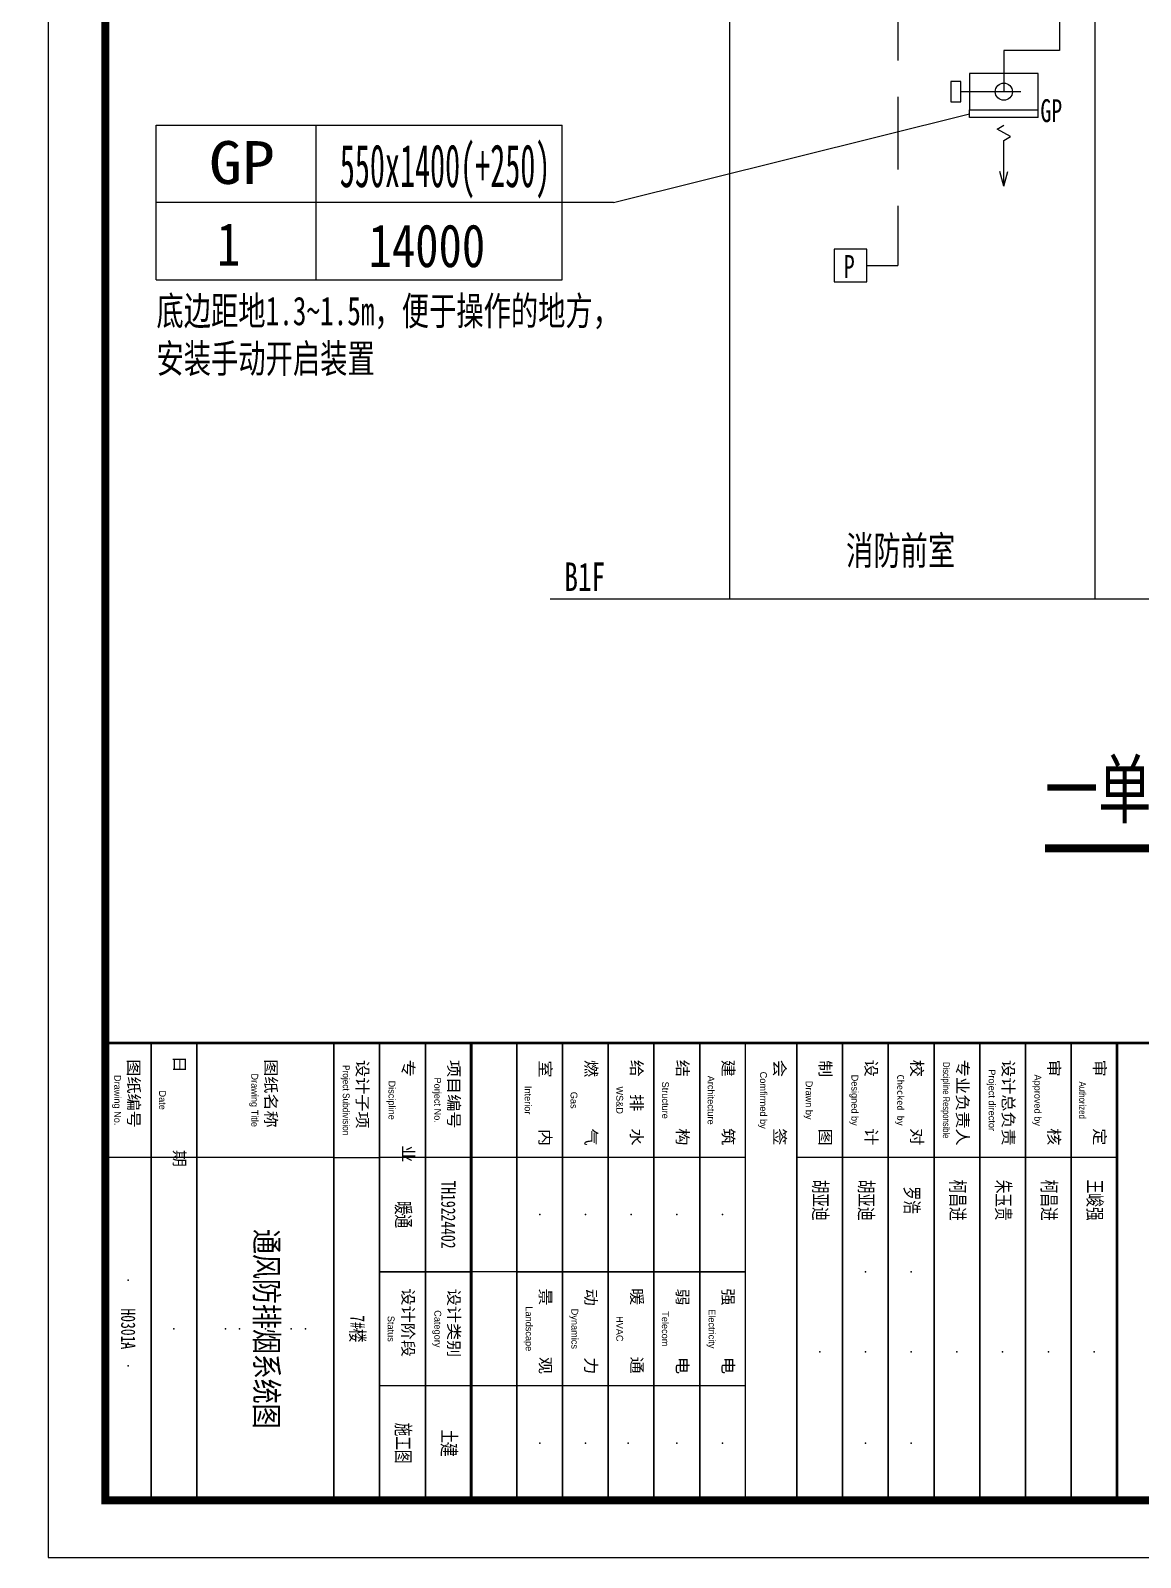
# Model space of a CAD drawing. Extents: x 3076 to 2381076, y 96010 to 1796010.
# Drawn here: x 446730 to 456440, y 846643 to 860000 of the extents above; entities that cross this region are included whole.
import ezdxf
from ezdxf import colors
from ezdxf.entities.mleader import LeaderData, LeaderLine
from ezdxf.enums import TextEntityAlignment as Align
from ezdxf.math import Vec2, Vec3

# ---------------------------------------------------------------- set-up
doc = ezdxf.new("R2010")
doc.units = 0
doc.header["$LTSCALE"] = 1000
doc.linetypes.add('HIDDEN', pattern=[9.525, 6.35, -3.175])
doc.layers.get('0').update_dxf_attribs({"linetype": 'CONTINUOUS'})
for name, color, linetype in [('AD-LEVL-HIGH', 61, 'CONTINUOUS'), ('C-SHET-SHET', 7, 'CONTINUOUS'), ('DIM_SYMB', 3, 'CONTINUOUS'), ('H-AI-CTRL', 6, 'HIDDEN'), ('H-DAPP-FGRIL', 161, 'CONTINUOUS'), ('H-DAPP-GRIL', 11, 'CONTINUOUS'), ('H-DIMS', 7, 'CONTINUOUS'), ('H-DIMS-DUCT', 7, 'CONTINUOUS'), ('H-DIMS-FIRE', 7, 'CONTINUOUS'), ('H-DUCT-FIRE', 20, 'CONTINUOUS')]:
    doc.layers.add(name, color=color, linetype=linetype)
doc.layers.add('内框', color=8, linetype='CONTINUOUS', plot=False)
doc.styles.get("Standard").update_dxf_attribs({"font": '', "width": 0.7})
doc.styles.add('STYLEP4', font='')
doc.styles.add('TH-STYLE1', font='', dxfattribs={"width": 0.7})
doc.styles.add('TH-STYLE2', font='', dxfattribs={"width": 0.8})
doc.styles.add('TuKuang', font='', dxfattribs={"width": 1.1})
doc.styles.add('黑体', font='simhei.ttf')
doc.styles.get('Standard').set_extended_font_data('SimSun')
doc.styles.get('STYLEP4').set_extended_font_data('Century Gothic')
doc.styles.get('TH-STYLE1').set_extended_font_data('SimSun')
doc.styles.get('TH-STYLE2').set_extended_font_data('SimSun')
doc.styles.get('TuKuang').set_extended_font_data('SimSun')

# ---------------------------------------------------------------- blocks, each defined once
blk = doc.blocks.new('THAPE_A0L_inner')
at = {"layer": '内框'}
blk.add_lwpolyline([(0, 0), (1189, 0), (1189, 841), (0, 841)], close=True, dxfattribs=at)
at = {"layer": '内框', "const_width": 1.4}
blk.add_lwpolyline([(25, 831), (25, 10), (1179, 10), (1179, 831)], close=True, dxfattribs=at)
at = {"layer": '内框', "const_width": 0.5}
blk.add_lwpolyline([(1099, 831), (1099, 10)], dxfattribs=at)
at = {"layer": '内框', "style": '黑体', "width": 0.8}
blk.add_attdef('内框名称', (66.25, 846.96), '', height=9, dxfattribs=at)
blk = doc.blocks.new('201311_THAPE_A0L')
for p, q in [((1119, 187), (1119, 179)), ((1119, 179), (1119, 171)), ((1119, 171), (1119, 163)), ((1119, 163), (1119, 155)), ((1119, 155), (1119, 147)), ((1119, 147), (1119, 139)), ((1119, 139), (1119, 131)), ((1119, 122), (1119, 114)), ((1159, 122), (1159, 114)), ((1119, 114), (1119, 106)), ((1159, 114), (1159, 106)), ((1119, 106), (1119, 98)), ((1159, 106), (1159, 98)), ((1119, 98), (1119, 90)), ((1159, 98), (1159, 90)), ((1119, 90), (1119, 74)), ((1159, 90), (1159, 82)), ((1139, 82), (1139, 74)), ((1159, 82), (1159, 74)), ((1119, 74), (1119, 66)), ((1159, 74), (1159, 66)), ((1119, 66), (1119, 58)), ((1159, 66), (1159, 58)), ((1119, 50), (1119, 58)), ((1119, 50), (1119, 26)), ((1119, 26), (1119, 18)), ((1119, 18), (1119, 10))]:
    blk.add_line(p, q)
for points in [[(0, 0), (1189, 0), (1189, 841), (0, 841)], [(1099, 187), (1099, 179), (1179, 179), (1179, 187)], [(1179, 131), (1099, 131), (1099, 187), (1179, 187)], [(1099, 179), (1099, 171), (1179, 171), (1179, 179)], [(1099, 171), (1099, 163), (1179, 163), (1179, 171)], [(1099, 163), (1099, 155), (1179, 155), (1179, 163)], [(1099, 155), (1099, 147), (1179, 147), (1179, 155)], [(1099, 147), (1099, 139), (1179, 139), (1179, 147)], [(1099, 139), (1099, 131), (1179, 131), (1179, 139)], [(1179, 82), (1099, 82), (1099, 131), (1179, 131)], [(1099, 122), (1099, 114), (1139, 114), (1139, 122)], [(1139, 122), (1139, 114), (1179, 114), (1179, 122)], [(1099, 114), (1099, 106), (1139, 106), (1139, 114)], [(1139, 114), (1139, 106), (1179, 106), (1179, 114)], [(1099, 106), (1099, 98), (1139, 98), (1139, 106)], [(1139, 106), (1139, 98), (1179, 98), (1179, 106)], [(1099, 98), (1099, 90), (1139, 90), (1139, 98)], [(1139, 98), (1139, 90), (1179, 90), (1179, 98)], [(1099, 90), (1099, 82), (1139, 82), (1139, 90)], [(1139, 90), (1139, 82), (1179, 82), (1179, 90)], [(1099, 74), (1099, 66), (1139, 66), (1139, 74)], [(1139, 74), (1139, 66), (1179, 66), (1179, 74)], [(1099, 66), (1099, 58), (1139, 58), (1139, 66)], [(1139, 66), (1139, 58), (1179, 58), (1179, 66)], [(1099, 58), (1099, 50), (1179, 50), (1179, 58)], [(1099, 50), (1099, 26), (1179, 26), (1179, 50)], [(1099, 26), (1099, 18), (1179, 18), (1179, 26)], [(1099, 18), (1099, 10), (1179, 10), (1179, 18)]]:
    blk.add_lwpolyline(points, close=True)
for points, const_width in [([(25, 831), (25, 10), (1179, 10), (1179, 831)], 1.4), ([(1179, 10), (1099, 10), (1099, 74), (1179, 74)], 0.5)]:
    blk.add_lwpolyline(points, close=True, dxfattribs=dict(const_width=const_width))
at = {"const_width": 0.5}
for points in [[(1099, 831), (1099, 10)], [(1099, 187), (1179, 187)]]:
    blk.add_lwpolyline(points, dxfattribs=at)
for p in [(1127, 183), (1153, 183), (1127, 175), (1153, 175), (1127, 167), (1153, 167), (1127, 159), (1153, 159), (1127, 151), (1139, 151), (1153, 151), (1169, 151), (1127, 143), (1139, 143), (1153, 143), (1169, 143), (1127, 135), (1153, 135), (1129, 118), (1169, 118), (1129, 110), (1169, 110), (1129, 102), (1169, 101.5), (1129, 94), (1169, 94), (1129, 86), (1169, 86), (1129, 70), (1169, 70), (1129, 62), (1169, 62), (1149, 54), (1149, 45), (1149, 42.5), (1149, 38), (1149, 33.5), (1149, 31), (1149, 22), (1140.5, 14), (1140.5, 14), (1146.5, 14), (1151.5, 14), (1155.5, 14)]:
    blk.add_point(p)
at = {"style": 'TuKuang', "width": 1.1}
for s, p in [('审      定', (1101.92, 182.98)), ('审      核', (1101.91, 174.98)), ('设计总负责', (1101.96, 167)), ('专业负责人', (1101.94, 159)), ('校      对', (1101.92, 150.98)), ('设      计', (1101.91, 143.01)), ('制      图', (1101.98, 134.98)), ('会      签', (1101.93, 127)), ('建      筑', (1101.91, 117.98)), ('强      电', (1141.92, 117.97)), ('结      构', (1101.93, 109.98)), ('弱      电', (1141.93, 109.98)), ('给  排  水', (1101.93, 101.97)), ('暖      通', (1141.87, 102)), ('燃      气', (1101.96, 93.99)), ('动      力', (1141.98, 93.97)), ('室      内', (1102.04, 85.98)), ('景      观', (1141.92, 86.01)), ('项目编号', (1101.96, 69.98)), ('设计类别', (1141.98, 69.98)), ('专        业', (1101.91, 61.99)), ('设计阶段', (1141.92, 61.97)), ('设计子项', (1101.96, 53.99)), ('图纸名称', (1101.82, 37.97)), ('日         期', (1101.22, 21.99)), ('图纸编号', (1101.84, 13.98))]:
    blk.add_text(s, height=2, dxfattribs=at).set_placement(p)
for s, style, width, p in [('Authorized', 'STYLEP4', 0.85, (1109, 181)), ('Discipline Responsible', 'STYLEP4', 0.8, (1109, 157)), ('Checked by', 'TuKuang', 1.1, (1109, 149)), ('Project Subdivision', 'STYLEP4', 0.9, (1109, 52))]:
    blk.add_text(s, height=1.2, dxfattribs=dict(style=style, width=width)).set_placement(p, align=Align.MIDDLE)
at = {"style": 'STYLEP4'}
for s, p in [('Approved by', (1109, 173)), ('Project director', (1109, 165)), ('Designed by', (1109, 141)), ('Drawn by', (1109, 133)), ('Comfirmed by', (1109, 125)), ('Architecture', (1109, 116)), ('Electricity', (1149, 116)), ('Structure', (1109, 108)), ('Telecom', (1149, 108)), ('WS&D', (1109, 100)), ('HVAC', (1149, 100)), ('Gas', (1109, 92)), ('Dynamics', (1149, 92)), ('Interior', (1109, 84)), ('Landscape', (1149, 84)), ('Porject No.', (1109, 68)), ('Category', (1149, 68)), ('Discipline', (1109, 60)), ('Status', (1149, 60)), ('Drawing Title', (1109, 36)), ('Date', (1109, 20)), ('Drawing No.', (1109, 12))]:
    blk.add_text(s, height=1.2, dxfattribs=at).set_placement(p, align=Align.MIDDLE)
blk = doc.blocks.new('*U60')
blk.add_line((225, -160), (-75, -160))
at = {"color": 7}
blk.add_line((450, -160), (150, -160), dxfattribs=at)
for points in [[(0, -320), (600, -320), (600, 0), (0, 0)], [(-165, -250), (-75, -250), (-75, -70), (-165, -70)]]:
    blk.add_lwpolyline(points, close=True)
blk.add_circle((300, -160), 75)
at = {"style": 'TH-STYLE1', "width": 0.7}
blk.add_text('GP', height=200, dxfattribs=at).set_placement((620, -426))
blk = doc.blocks.new('*U27')
for p, q in [((-500, 0), (-500, 100)), ((-500, 0), (400, 0)), ((400, 0), (400, 100)), ((-137, -250), (37, -150)), ((37, -150), (-50, -100)), ((-50, -300), (-137, -250)), ((-50, -900), (-50, -300)), ((-50, -900), (-102, -707)), ((-50, -900), (2, -707))]:
    blk.add_line(p, q)
blk = doc.blocks.new('*U10')
for p, q in [((3, 4.513), (26.667, 4.513)), ((3, -4.513), (3, 4.513)), ((12.333, -4.513), (12.333, 4.513)), ((26.667, -4.513), (26.667, 4.513)), ((29.667, 0), (3, 0)), ((3, -4.513), (26.667, -4.513))]:
    blk.add_line(p, q)
at = {"style": 'TH-STYLE1'}
for tag, width, p, p2 in [('风口名称', 1.412473, (4.154, 1.086), (11.842, 1.086)), ('尺寸', 0.728677, (13.705, 0.899), (25.988, 0.899))]:
    blk.add_attdef(tag, text='', height=2.5, dxfattribs=dict(at, width=width)).set_placement(p, p2, align=Align.FIT)
at = {"style": 'TH-STYLE1', "width": 0.8}
for tag, p in [('数量', (7.217, -4.426)), ('风量', (18.786, -4.513))]:
    blk.add_attdef(tag, text='', height=2.5, dxfattribs=at).set_placement(p, align=Align.BOTTOM_CENTER)

msp = doc.modelspace()

# ---------------------------------------------------------------- linework, layer by layer
at = {"layer": 'DIM_SYMB', "const_width": 70}
msp.add_lwpolyline([(455603.9, 852845.6), (460872.7, 852845.6)], dxfattribs=at)
at = {"layer": 'H-AI-CTRL', "ltscale": 0.1}
for p in [(454316.4, 867039.9), (454045, 857945)]:
    msp.add_line(p, (454316.4, 857945), dxfattribs=at)
at = {"layer": 'H-AI-CTRL', "ltscale": 0.1, "elevation": 0}
msp.add_lwpolyline([(454045, 857803), (454045, 858087.1), (453760.8, 858087.1), (453760.8, 857803)], close=True, dxfattribs=at)
at = {"layer": 'H-DIMS'}
for p, q in [((452846.1, 855027.1), (452846.1, 880759.4)), ((456044.5, 855027.1), (456044.5, 880759.4)), ((451275.4, 855027.1), (461136.6, 855027.1))]:
    msp.add_line(p, q, dxfattribs=at)
at = {"layer": 'H-DIMS-DUCT'}
msp.add_line((451829.4, 858495), (454944.5, 859271.8, 0), dxfattribs=at)
at = {"layer": 'H-DUCT-FIRE'}
for p, q in [((455731.9, 880804.5), (455731.9, 859825.1)), ((455731.9, 859825.1), (455244.5, 859825.1)), ((455244.5, 859825.1), (455244.5, 859465.1))]:
    msp.add_line(p, q, dxfattribs=at)

# ---------------------------------------------------------------- block references
at = {"layer": 'C-SHET-SHET', "xscale": 50.00000000000001, "yscale": 50.00000000000001, "zscale": 50.00000000000001, "rotation": 270.0000000000002}
msp.add_blockref('201311_THAPE_A0L', (446884, 906092.7), dxfattribs=at)
at = {"layer": 'H-DAPP-FGRIL', "xscale": -0.6666666666666666, "yscale": 0.6666666666666666, "zscale": 0.6666666666666666, "rotation": 359.9994241992026}
msp.add_blockref('*U27', (455211.2, 859238.5, 0), dxfattribs=at)
at = {"layer": 'H-DAPP-GRIL'}
msp.add_blockref('*U60', (454944.5, 859625.1), dxfattribs=at)
at = {"layer": 'H-DIMS-DUCT'}
ref = msp.add_blockref('*U10', (447379.4, 858495), dxfattribs=dict(at, xscale=150, yscale=150, zscale=150))
ref.add_attrib('风口名称', ' GP ', dxfattribs={"layer": '0', "height": 375, "style": 'TH-STYLE1', "width": 1.081174}).set_placement((448002.4, 858657.8), (449155.7, 858657.8), align=Align.FIT)
ref.add_attrib('尺寸', '550x1400(+250)', dxfattribs={"layer": '0', "height": 375, "style": 'TH-STYLE1', "width": 0.493498}).set_placement((449435.2, 858629.8), (451277.6, 858629.8), align=Align.FIT)
ref.add_attrib('数量', '1', dxfattribs={"layer": '0', "height": 375, "style": 'TH-STYLE1', "width": 0.8}).set_placement((448462, 857831.1), align=Align.BOTTOM_CENTER)
ref.add_attrib('风量', '14000', dxfattribs={"layer": '0', "height": 375, "style": 'TH-STYLE1', "width": 0.8}).set_placement((450197.2, 857818), align=Align.BOTTOM_CENTER)
at = {"layer": '内框', "xscale": 50, "yscale": 50, "zscale": 50, "rotation": 270}
msp.add_blockref('THAPE_A0L_inner', (446884, 906092.7), dxfattribs=at)

# ---------------------------------------------------------------- texts
at = {"layer": 'AD-LEVL-HIGH', "style": 'TH-STYLE1', "width": 0.7}
msp.add_text('B1F', height=250, rotation=360, dxfattribs=at).set_placement((451757.2, 855021.5), align=Align.BOTTOM_RIGHT)
at = {"layer": 'C-SHET-SHET', "attachment_point": 5, "rotation": 270}
for s, insert, char_height, style in [('TH19224402', (450384, 849642.7), 125, 'TH-STYLE1'), ('胡亚迪', (453634, 849767.7), 125, 'TH-STYLE1'), ('胡亚迪', (454034, 849767.7), 125, 'TH-STYLE1'), ('柯昌进', (454834, 849767.7), 125, 'TH-STYLE1'), ('朱玉贵', (455234, 849767.7), 125, 'TH-STYLE1'), ('柯昌进', (455634, 849767.7), 125, 'TH-STYLE1'), ('王峻强', (456034, 849767.7), 125, 'TH-STYLE1'), ('罗浩', (454434, 849767.7), 125, 'TH-STYLE1'), ('暖通', (449984, 849642.7), 125, 'TH-STYLE1'), ('通风防排烟系统图', (448784, 848642.7), 200, 'TH-STYLE2'), ('H0301A', (447584, 848642.7), 125, 'TH-STYLE1'), ('7#楼', (449584, 848642.7), 125, 'TH-STYLE1'), ('施工图', (449984, 847642.7), 125, 'TH-STYLE1'), ('土建', (450384, 847642.7), 125, 'TH-STYLE1')]:
    msp.add_mtext(s, dxfattribs=dict(at, insert=insert, char_height=char_height, style=style))
at = {"layer": 'DIM_SYMB', "color": 7, "width": 0.7}
msp.add_text('一单元加压送风系统图', height=488.37, dxfattribs=at).set_placement((455603.9, 853118.1))
at = {"layer": 'H-AI-CTRL', "ltscale": 0.1, "style": 'TH-STYLE1', "width": 0.7}
msp.add_text('P', height=200, dxfattribs=at).set_placement((453844.9, 857836.4))
at = {"layer": 'H-DIMS-FIRE', "insert": (453864.4, 855575.8), "char_height": 250, "attachment_point": 1, "style": 'TH-STYLE1'}
msp.add_mtext_dynamic_manual_height_columns('消防前室', width=1083.862, gutter_width=1, heights=[403.9], dxfattribs=at)

# ---------------------------------------------------------------- leaders
at = {"layer": 'H-DIMS-FIRE'}
ml = msp.add_multileader_mtext('Standard', dxfattribs=at)
ml.set_content('底边距地1.3~1.5m，便于操作的地方，\\P安装手动开启装置', color=256, style='TH-STYLE1')
ml.set_leader_properties()
ml.build(insert=Vec2(0, 0))
ml.multileader.update_dxf_attribs({"leader_type": 0, "text_right_attachment_type": 6, "dogleg_length": 4, "arrow_head_size": 1})
ctx = ml.context
ctx.base_point, ctx.char_height, ctx.arrow_head_size, ctx.plane_origin = Vec3(447829.4, 857528.5), 250, 1, Vec3(447017, 855828.4)
ctx.right_attachment = 6
notes = []
notes.append((ctx, [(0, (1, 1, 0), (447502.8, 857528.5), (1, 0), 326.6, [(0, [(446729.7, 855881)], 0, [])])]))
ctx.mtext.insert, ctx.mtext.flow_direction = Vec3(447831.4, 857672.2), 5
for ctx, leaders in notes:
    for number, flags, end, landing, length, lines in leaders:
        leader = LeaderData()
        leader.index, (leader.has_last_leader_line, leader.has_dogleg_vector, leader.attachment_direction) = number, flags
        leader.last_leader_point, leader.dogleg_vector, leader.dogleg_length = Vec3(end), Vec3(landing), length
        for number, points, colour, breaks in lines:
            line = LeaderLine()
            line.index, line.vertices, line.color, line.breaks = number, Vec3.list(points), colors.encode_raw_color(colour), breaks
            leader.lines.append(line)
        ctx.leaders.append(leader)

doc.saveas('drawing.dxf')
